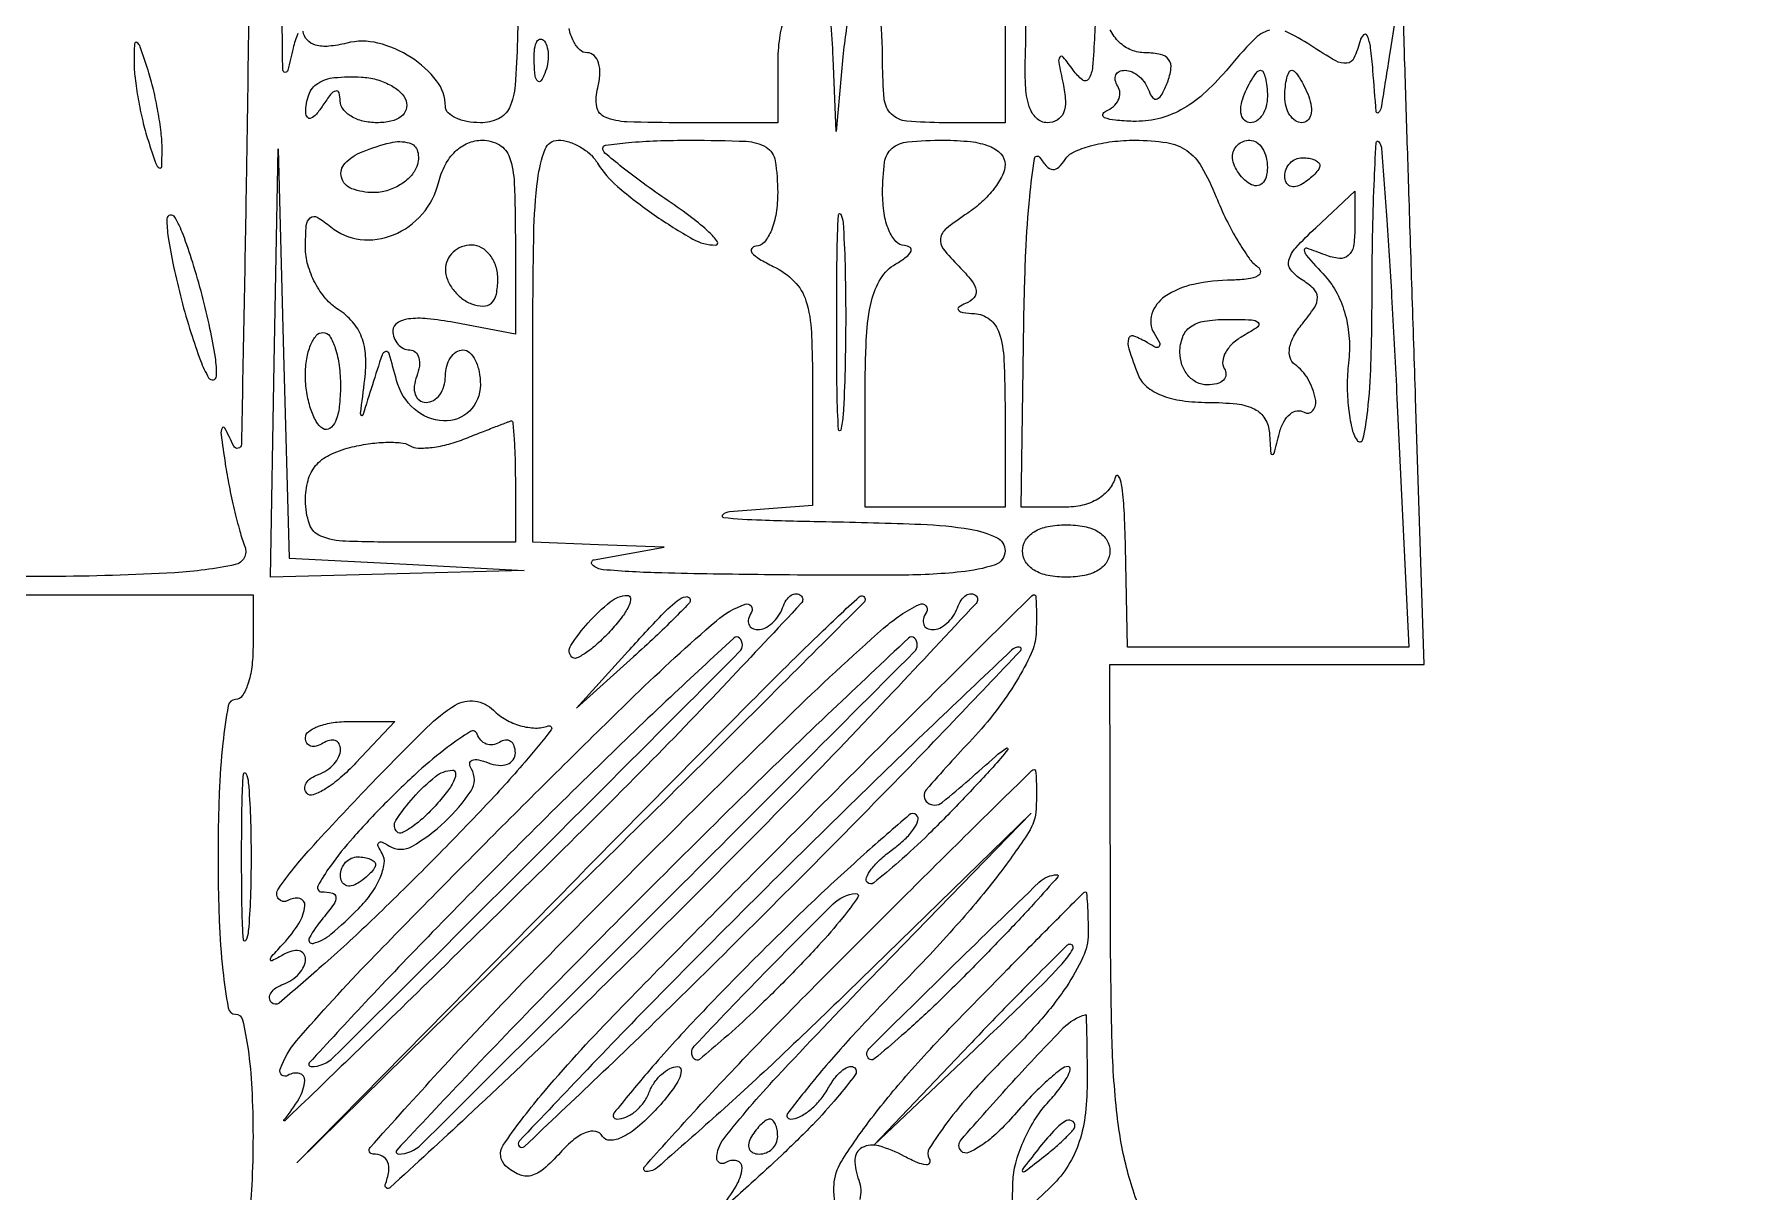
# Model space of a CAD drawing. Extents: x 23 to 255, y 40 to 184.
# Drawn here: x 112.05 to 120.31, y 111.74 to 117.35 of the extents above; entities that cross this region are included whole.
import ezdxf

# ---------------------------------------------------------------- set-up
doc = ezdxf.new("R2010")
doc.units = 0
doc.header["$MEASUREMENT"] = 0

msp = doc.modelspace()

# ---------------------------------------------------------------- linework, layer by layer
for points in [[(207.919475, 175.632891, 0.000007), (191.762556, 175.634099, 0.00002), (173.0434, 175.634494, 0.000013), (151.49745, 175.633531), (95.9364, 175.6296)], [(113.095809, 118.2627, -0.002771), (113.077477, 116.629321, -0.000945), (113.053793, 115.359892, -0.793514), (113.017, 115.3521, 0.009979), (112.974085, 115.439174, 0.616599), (112.960571, 115.439009, 0.147964), (112.955679, 115.408657, 0.003646), (112.975758, 115.2675, 0.011597), (112.994499, 115.15948, 0.00945), (113.019415, 115.044764, 0.009574), (113.046386, 114.93998, 0.024521), (113.071027, 114.86565, -0.46214), (113.023815, 114.778542, -0.037704), (112.731733, 114.739481, -0.013376), (112.129505, 114.720913, -0.001018), (110.502347, 114.7176), (107.876392, 114.7176), (107.868017, 120.3012)], [(113.326689, 117.348583, 0.031007), (113.304179, 117.278116, 0.009935), (113.2794, 117.171, -0.893545), (113.254593, 117.173367, -0.001112), (113.237869, 118.291421, -0.002369)], [(117.426977, 111.5986, -0.042833), (117.340041, 111.844085, -0.036164), (117.290031, 112.115145, -0.022035), (117.264992, 112.493469, -0.005107), (117.257458, 113.13135), (117.2556, 114.2946), (118.015607, 114.2946), (118.775614, 114.2946), (118.733794, 115.58475, -0.000038), (118.716918, 116.106606, -0.000043), (118.700794, 116.607749, -0.00004), (118.687152, 117.033947, -0.000238), (118.68018, 117.2556), (118.668387, 117.6363), (118.6092, 117.2556, -0.000901), (118.567666, 116.991584, -0.153736), (118.554955, 116.966114, -0.644394), (118.543573, 116.970166, -0.001995), (118.527493, 117.171, 0.013442), (118.516198, 117.280487, 0.070222), (118.500076, 117.338766, 0.513126), (118.482579, 117.342542, 0.146439), (118.465314, 117.314019, -0.041647), (118.435937, 117.230101, -0.26983), (118.400976, 117.204946, -0.156998), (118.34768, 117.216577, -0.013433), (118.227234, 117.29095, 0.035763), (118.103719, 117.359804, 0.18345)], [(116.002488, 117.491091, 0.030116), (115.964039, 117.236378), (115.93156, 116.8749), (115.91678, 117.231795, 0.014654), (115.90401, 117.412131, 0.082912)], [(114.395452, 117.464011, 0.009985), (114.389014, 117.31905, -0.013225), (114.377745, 117.097707, -0.085651), (114.350401, 116.989808, -0.181567), (114.297887, 116.936543, -0.108743), (114.21, 116.9172, -0.044475), (114.145231, 116.922973, -0.064311), (114.090503, 116.940276, -0.084172), (114.053497, 116.965735, -0.20277), (114.0408, 116.995757, 0.166041), (113.998251, 117.120354, 0.085641), (113.87537, 117.232955, 0.08149), (113.714781, 117.302425, 0.123516), (113.563338, 117.302407, -0.037521), (113.476904, 117.28749, -0.090705), (113.412546, 117.292975, -0.14193), (113.371636, 117.31794, -0.160749), (113.352863, 117.359738, 0.534362)], [(115.682288, 117.427271, 0.056009), (115.656625, 117.326542, 0.034405), (115.6482, 117.204249), (115.6482, 116.9172), (115.19082, 116.9172, -0.008028), (114.918915, 116.921566, -0.089388), (114.813274, 116.944128, -0.261804), (114.773195, 116.99472, -0.103778), (114.777687, 117.0864, 0.049804), (114.78801, 117.151928, 0.086529), (114.78166, 117.206475, 0.126717), (114.760235, 117.242167, 0.197013), (114.727467, 117.2556, -0.19153), (114.691288, 117.269987, -0.087152), (114.660369, 117.311515, -0.067332), (114.639161, 117.373101, -0.047632)], [(116.751956, 117.459661, 0.013392), (116.748, 117.312), (116.748, 116.9172), (116.4519, 116.9172, -0.021784), (116.272472, 116.925021, -0.174173), (116.198463, 116.959143, -0.177507), (116.163835, 117.032214, -0.022802), (116.1558, 117.208307, 0.028458), (116.140771, 117.472155, 0.340192)], [(117.188545, 117.472078, 0.006096), (117.181226, 117.3402, -0.010315), (117.171433, 117.187137, -0.116596), (117.152643, 117.129793, -0.444746), (117.123054, 117.124255, -0.074797), (117.077766, 117.171, 0.013313), (117.029437, 117.234988, 0.486525), (117.013426, 117.234854, 0.214785), (117.007664, 117.210649, 0.006582), (117.028841, 117.10755, -0.040499), (117.040205, 117.023758, -0.109604), (117.030437, 116.964907, -0.166881), (117.000382, 116.930189, -0.132402), (116.952189, 116.9172, -0.197533), (116.899684, 116.938785, -0.123054), (116.864639, 116.996483, -0.065422), (116.847124, 117.098339, -0.019703), (116.847086, 117.255822, 0.015938), (116.848062, 117.389605, 0.020923)], [(118.026848, 117.365517, 0.131239), (117.951064, 117.319088, 0.015161), (117.816867, 117.169081, -0.034988), (117.7071, 117.055756, -0.058199), (117.598656, 116.979131, -0.066504), (117.486724, 116.936225, -0.065413), (117.366812, 116.923879, -0.017124), (117.281526, 116.929198, -0.0658), (117.229864, 116.941182, -0.36881), (117.221197, 116.956868, -0.251532), (117.234977, 116.973405, 0.07888), (117.271966, 116.99561, 0.105417), (117.295988, 117.026394, 0.121773), (117.303331, 117.060804, 0.131107), (117.293434, 117.093626, -0.083376), (117.281379, 117.123187, -0.162064), (117.283908, 117.148271, -0.181727), (117.300455, 117.164952, -0.107893), (117.328157, 117.171, -0.109743), (117.36224, 117.163428, -0.070092), (117.396389, 117.141192, -0.065183), (117.425424, 117.108319, -0.067992), (117.444524, 117.069528, 0.096544), (117.462477, 117.037748, 0.339111), (117.484015, 117.033154, 0.160643), (117.508111, 117.05616, 0.0309), (117.533519, 117.111828, 0.058944), (117.550617, 117.179165, 0.193334), (117.539429, 117.222786, 0.183798), (117.500568, 117.247929, 0.052727), (117.428029, 117.2556, -0.0952), (117.359123, 117.26884, -0.097244), (117.300613, 117.306635, -0.088649), (117.256825, 117.367128, -0.06495)], [(96.591991, 78.0858, -0.000015), (96.570667, 70.513747, -0.41338)], [(110.2761, 114.633), (113.1102, 114.633), (113.1102, 114.3792, -0.031626), (113.104044, 114.281973, -0.048861), (113.085349, 114.199954, -0.06271), (113.058109, 114.143129, -0.254951), (113.0256, 114.1254, 0.365646), (112.990003, 114.095351, 0.014491), (112.9645, 113.9139, 0.018502), (112.946644, 113.671921, 0.009164), (112.941, 113.364, 0.009164), (112.946644, 113.056079, 0.018502), (112.9645, 112.8141, 0.014491), (112.990003, 112.632649, 0.365646), (113.0256, 112.6026, -0.350432), (113.0599, 112.575195, -0.020168), (113.086029, 112.4334, -0.022889), (113.104326, 112.243641, -0.01259), (113.1102, 112.0104, -0.01259), (113.104326, 111.777159, -0.022889), (113.086029, 111.5874, -0.020168)], [(115.373401, 111.66777, 0.044002), (115.447354, 111.770747, 0.109896), (115.475972, 111.858289, 0.377683), (115.45097, 111.892926, 0.196711), (115.3944, 111.8835, -0.596445), (115.353724, 111.906899, -0.161372), (115.387391, 112.000048, -0.020965), (115.643808, 112.299138, -0.005099), (116.092303, 112.77021), (116.874806, 113.5755), (115.985108, 112.70835, -0.004293), (115.638192, 112.375986, -0.006668), (115.332738, 112.095925, -0.002508), (115.067273, 111.861349, -0.181631), (115.013635, 111.8412, -0.647898), (115.003422, 111.864009, -0.002806), (115.24086, 112.126989, -0.007036), (115.535684, 112.440882, -0.003956), (115.902, 112.8141, -0.000834), (116.275212, 113.187127, -0.001372), (116.592235, 113.501211, -0.000107), (116.877427, 113.78209, -0.196878), (116.889412, 113.787, -0.391556), (116.896042, 113.780868, -0.007824), (116.899149, 113.731085, -0.014174), (116.900275, 113.669637, -0.008496), (116.898303, 113.59665, -0.134153), (116.86165, 113.482507, -0.01913), (116.71831, 113.279883, -0.018969), (116.513832, 113.033074, -0.010884), (116.249896, 112.75065, 0.007307), (116.011365, 112.499043, 0.01368), (115.827123, 112.287597, 0.010417), (115.696123, 112.121757, 0.619495), (115.709431, 112.095, 0.118122), (115.753527, 112.105565, 0.052598), (115.803968, 112.138283, 0.047993), (115.852529, 112.185979, 0.047099), (115.891451, 112.242345, -0.036292), (115.926443, 112.295435, -0.063837), (115.963456, 112.332639, -0.098043), (115.996508, 112.349222, -0.27003), (116.020781, 112.342819, -0.373023), (116.023192, 112.309081, -0.013397), (115.936406, 112.199435, -0.018827), (115.817691, 112.067838, -0.01134), (115.667727, 111.920524, -0.002871), (115.520695, 111.78408, -0.008192), (115.416299, 111.691415, -0.038219)], [(115.923261, 111.704016, -0.039407), (115.920795, 111.775922, -0.130247), (115.956292, 111.889259, -0.020629), (116.089813, 112.082841, -0.020022), (116.281065, 112.316893, -0.011805), (116.526907, 112.58145, -0.000994), (116.756932, 112.816616, -0.001633), (116.952661, 113.014628, -0.00015), (117.128415, 113.191169, -0.199415), (117.137158, 113.1948, -0.39181), (117.142274, 113.190064, -0.003735), (117.146122, 113.134891, -0.009705), (117.148938, 113.069054, -0.005834), (117.14985, 112.990854, -0.108939), (117.125073, 112.878485, -0.039745), (117.044585, 112.735764, -0.032175), (116.916714, 112.570071, -0.017846), (116.741225, 112.384427, 0.014765), (116.588145, 112.224474, 0.022959), (116.466942, 112.077023, 0.019177), (116.381606, 111.953286, 0.287277), (116.381309, 111.903133, -0.256491), (116.382346, 111.882982, -0.313139), (116.366276, 111.873927, -0.077361), (116.32352, 111.884764, -0.022194), (116.261733, 111.914383, 0.051696), (116.138305, 111.964844, 0.193581), (116.056544, 111.956836, 0.279447), (116.021897, 111.899782, 0.092047), (116.040497, 111.799186, -0.079262), (116.05022, 111.753166, -0.077245), (116.045286, 111.705972, -0.081878)]]:
    msp.add_lwpolyline(points, format="xyb")
for points in [[(114.521591, 117.155138, -0.054073), (114.502848, 117.119887, -0.470617), (114.48743, 117.118428, -0.168741), (114.475474, 117.143111, -0.018894), (114.470479, 117.20625, -0.028489), (114.471409, 117.265147, -0.077125), (114.480776, 117.305754, -0.208169), (114.496397, 117.321197, -0.296942), (114.514912, 117.317287, -0.126455), (114.531261, 117.289629, -0.060344), (114.537958, 117.248572, -0.05415), (114.534792, 117.201403, -0.051402)], [(112.534866, 117.2133, 0.0298), (112.53963, 117.13344, 0.014229), (112.554763, 117.031674, 0.01405), (112.576655, 116.925944, 0.019418), (112.6026, 116.8326, 0.004595), (112.640054, 116.719246, 0.172749), (112.65658, 116.698406, 0.574334), (112.668462, 116.704659, 0.010926), (112.670334, 116.7903, 0.0298), (112.66557, 116.87016, 0.014229), (112.650437, 116.971926, 0.01405), (112.628545, 117.077656, 0.019418), (112.6026, 117.171, 0.004595), (112.565146, 117.284354, 0.172749), (112.54862, 117.305194, 0.574334), (112.536738, 117.298941, 0.010926)], [(118.017, 117.0441, -0.062722), (118.010889, 116.995579, -0.08088), (117.992929, 116.954477, -0.098158), (117.966307, 116.926971, -0.152681), (117.935055, 116.9172, -0.184534), (117.907934, 116.927562, -0.147206), (117.891486, 116.954477, -0.100118), (117.889158, 116.995509, -0.055937), (117.901806, 117.0441, -0.02136), (117.922882, 117.092708, -0.030395), (117.945965, 117.133723, -0.030693), (117.967989, 117.16363, -0.222225), (117.983751, 117.171, -0.289661), (117.996605, 117.162871, -0.046727), (118.007233, 117.133723, -0.039339), (118.014591, 117.09273, -0.024748)], [(118.216794, 117.0441, -0.055937), (118.229442, 116.995509, -0.100118), (118.227114, 116.954477, -0.147206), (118.210666, 116.927562, -0.184534), (118.183545, 116.9172, -0.152681), (118.152293, 116.926971, -0.098158), (118.125671, 116.954477, -0.08088), (118.107711, 116.995579, -0.062722), (118.1016, 117.0441, -0.024748), (118.104009, 117.09273, -0.039339), (118.111367, 117.133723, -0.046727), (118.121995, 117.162871, -0.289661), (118.134849, 117.171, -0.222225), (118.150611, 117.16363, -0.030693), (118.172635, 117.133723, -0.030395), (118.195718, 117.092708, -0.02136)], [(113.850493, 117.02295, -0.158302), (113.850802, 116.981097, -0.156466), (113.826482, 116.946815, -0.107917), (113.777609, 116.924499, -0.053388), (113.70945, 116.9172, -0.058008), (113.641945, 116.925058, -0.076504), (113.584593, 116.948264, -0.094686), (113.545909, 116.982605, -0.162337), (113.531905, 117.02295, 0.066727), (113.526265, 117.061436, 0.405416), (113.510431, 117.070538, 0.167501), (113.485844, 117.054409, 0.021149), (113.4486, 117.0018, -0.030864), (113.416839, 116.958734, -0.118892), (113.390301, 116.939099, -0.342256), (113.373227, 116.943627, -0.160847), (113.365295, 116.96655, -0.090654), (113.379791, 117.05271, -0.165362), (113.423885, 117.107769, -0.119059), (113.504624, 117.135495, -0.036554), (113.634375, 117.138182, -0.05316), (113.706183, 117.126698, -0.05632), (113.772485, 117.100421, -0.062981), (113.823779, 117.064139, -0.12768)], [(114.3792, 116.363467), (114.3792, 115.894333), (114.0831, 115.949882, 0.02074), (113.953751, 115.968634, 0.057986), (113.862265, 115.967413, 0.106881), (113.807263, 115.947824, 0.259528), (113.787, 115.911415, 0.08587), (113.793211, 115.875515, 0.093841), (113.811071, 115.845017, 0.100321), (113.837686, 115.824619, 0.113975), (113.868945, 115.8174, -0.184534), (113.896066, 115.807038, -0.147206), (113.912514, 115.780123, -0.100118), (113.914842, 115.739091, -0.055937), (113.902194, 115.6905, 0.06502), (113.890489, 115.641948, 0.112257), (113.895312, 115.600877, 0.151946), (113.915515, 115.573858, 0.158089), (113.947149, 115.5636, 0.134459), (113.982862, 115.573381, 0.100435), (114.01329, 115.600877, 0.087143), (114.033766, 115.642007, 0.072144), (114.0408, 115.6905, -0.064853), (114.047119, 115.739014, -0.082425), (114.065651, 115.780123, -0.098894), (114.093137, 115.807623, -0.148195), (114.1254, 115.8174, -0.191087), (114.157707, 115.804585, -0.088204), (114.185149, 115.767698, -0.068025), (114.203766, 115.712954, -0.048028), (114.21, 115.6482, -0.199488), (114.157403, 115.521617, -0.21193), (114.032342, 115.473756, -0.16944), (113.890014, 115.531906, -0.147728), (113.805007, 115.66935, 0.004976), (113.769057, 115.798986, 0.384576), (113.752265, 115.809422, 0.274974), (113.734729, 115.794199, 0.003474), (113.687599, 115.6482, -0.000767), (113.641407, 115.502411, -0.514238), (113.634602, 115.500213, -0.270457), (113.630402, 115.510007, -0.000599), (113.651069, 115.675255, 0.045001), (113.655101, 115.788234, 0.077494), (113.635618, 115.880118, 0.08775), (113.591536, 115.95388, 0.074845), (113.522597, 116.012855, -0.078877), (113.461906, 116.065623, -0.053087), (113.410588, 116.141999, -0.052323), (113.375744, 116.228985, -0.069221), (113.364, 116.313409, -0.018626), (113.367982, 116.420253, -0.206669), (113.387343, 116.457253, -0.316353), (113.421355, 116.45958, -0.037083), (113.48684, 116.412969, 0.145701), (113.629027, 116.35229, 0.126569), (113.790006, 116.374616, 0.118122), (113.928534, 116.474511, 0.11677), (114.007475, 116.626739, -0.057792), (114.039719, 116.712051, -0.080814), (114.088191, 116.777414, -0.091856), (114.149474, 116.818289, -0.101605), (114.219171, 116.8326, -0.135206), (114.301928, 116.809805, -0.177968), (114.350835, 116.749448, -0.072282), (114.373943, 116.625578, -0.010028)], [(113.902194, 116.7057, -0.098143), (113.871633, 116.657179, -0.066864), (113.820758, 116.616077, -0.064008), (113.758211, 116.588282, -0.07271), (113.693349, 116.5788, -0.090775), (113.588032, 116.598079, -0.239494), (113.537878, 116.653167, -0.267263), (113.555417, 116.720756, -0.103126), (113.63895, 116.776571, -0.035587), (113.775171, 116.820565, -0.126728), (113.8661, 116.819576, -0.272665), (113.906671, 116.778187, -0.153551)], [(114.776846, 116.721744, 0.079381), (114.873555, 116.608402, 0.024777), (115.051172, 116.471562, 0.022388), (115.237171, 116.354396, 0.130068), (115.348263, 116.325, 0.609565), (115.356718, 116.341403, 0.050529), (115.315838, 116.388024, 0.02649), (115.233336, 116.457091, 0.011794), (115.117939, 116.53955, -0.007945), (114.996936, 116.624615, -0.012112), (114.894948, 116.702606, -0.006745), (114.812769, 116.770509, -0.220143), (114.8022, 116.79335, -0.378107), (114.816028, 116.809022, -0.008076), (114.926456, 116.82107, -0.014429), (115.063013, 116.829777, -0.008704), (115.2252, 116.8326, -0.009722), (115.495919, 116.827336, -0.126045), (115.5918, 116.79876, -0.222479), (115.63627, 116.732708, -0.0387), (115.6482, 116.5788, -0.037936), (115.64064, 116.479303, -0.058883), (115.61776, 116.396407, -0.077917), (115.58369, 116.339885, -0.20759), (115.54245, 116.319274, 0.236551), (115.522434, 116.30785, 0.337536), (115.523679, 116.288263, 0.080032), (115.560363, 116.257582, 0.021865), (115.62705, 116.221746, -0.085015), (115.728597, 116.149405, -0.122142), (115.78504, 116.055052, -0.063817), (115.811153, 115.901603, -0.010274), (115.8174, 115.597607), (115.8174, 115.065271), (115.41555, 115.033584, 0.153665), (115.382389, 115.0202, 0.666837), (115.386469, 115.006726, 0.016917), (115.569388, 114.994508, 0.003821), (115.88085, 114.986649, -0.005186), (116.341212, 114.973776, -0.031048), (116.579783, 114.949741, -0.070923), (116.706772, 114.909889, -0.288935), (116.748, 114.8445, -0.324475), (116.699479, 114.777603, -0.054383), (116.534976, 114.743037, -0.023844), (116.225093, 114.727291, -0.003353), (115.58475, 114.729605, -0.003385), (115.088233, 114.738091, -0.015983), (114.803864, 114.753981, -0.169696), (114.752402, 114.777209, -0.614572), (114.7599, 114.8022), (115.0983, 114.86279), (114.78105, 114.874795), (114.4638, 114.8868), (114.4638, 115.8597, -0.004465), (114.468413, 116.376194, -0.026904), (114.487617, 116.643744, -0.058066), (114.523329, 116.788764, -0.312995), (114.586496, 116.8326, -0.078329), (114.638442, 116.824412, -0.053723), (114.693024, 116.800036, -0.053124), (114.741877, 116.764153, -0.070916)], [(116.748, 116.716019, -0.117543), (116.735318, 116.66282, -0.046044), (116.694973, 116.598475, -0.042309), (116.63655, 116.534058, -0.040886), (116.567483, 116.479579, 0.02074), (116.463926, 116.404452, 0.186086), (116.43589, 116.357012, 0.213002), (116.448956, 116.30667, 0.027938), (116.524428, 116.222258, -0.026283), (116.586362, 116.153446, -0.126092), (116.608152, 116.105861, -0.236943), (116.597686, 116.070366, -0.109129), (116.556895, 116.042377, 0.055452), (116.524381, 116.024836, 0.448125), (116.522544, 116.009936, 0.181592), (116.544429, 115.998217, 0.021818), (116.59995, 115.993279, -0.157255), (116.674183, 115.965588, -0.150584), (116.719817, 115.899296, -0.06499), (116.74247, 115.770542, -0.011091), (116.748, 115.5213), (116.748, 115.056), (116.4096, 115.056), (116.0712, 115.056), (116.0712, 115.601696, -0.01155), (116.077696, 115.882891, -0.046016), (116.10143, 116.053575, -0.080745), (116.146394, 116.162567, -0.123363), (116.21925, 116.233624, 0.02869), (116.270205, 116.267357, 0.121624), (116.29322, 116.295436, 0.368599), (116.288313, 116.31375, 0.145621), (116.26155, 116.322427, -0.209605), (116.220024, 116.341853, -0.082385), (116.185977, 116.39669, -0.060637), (116.163269, 116.478708, -0.03726), (116.1558, 116.5788, -0.032088), (116.165256, 116.725988, -0.185552), (116.201625, 116.793321, -0.157079), (116.277537, 116.82515, -0.021354), (116.4519, 116.8326, -0.026757), (116.581438, 116.825663, -0.067121), (116.673132, 116.803123, -0.109506), (116.728003, 116.766127, -0.192172)], [(117.038518, 116.738968, -0.148216), (117.079452, 116.775082, -0.039756), (117.161885, 116.805096, -0.036653), (117.265477, 116.82571, -0.030799), (117.377229, 116.8326, -0.037788), (117.530792, 116.820978, -0.115642), (117.627082, 116.782369, -0.110901), (117.698469, 116.703919, -0.033272), (117.769283, 116.55765, 0.018202), (117.818424, 116.447834, 0.019916), (117.874088, 116.345209, 0.019802), (117.928341, 116.261749, 0.087037), (117.969897, 116.220545, -0.232151), (117.982934, 116.197076, -0.291366), (117.97091, 116.175888, -0.091383), (117.923434, 116.160925, -0.027709), (117.8478, 116.1558, 0.049418), (117.659368, 116.134797, 0.097183), (117.521242, 116.075824, 0.165955), (117.458157, 115.991905, 0.220805), (117.469333, 115.898387, -0.021481), (117.494789, 115.852944, -0.271346), (117.493615, 115.83411, -0.369426), (117.478211, 115.829833, -0.029176), (117.437871, 115.851621, 0.046714), (117.371321, 115.884612, 0.436368), (117.34566, 115.872024, 0.154389), (117.346364, 115.823692, 0.011375), (117.391551, 115.697419, 0.129622), (117.432395, 115.640715, 0.078209), (117.504185, 115.598394, 0.060254), (117.604395, 115.572142, 0.033975), (117.729951, 115.5636, -0.026552), (117.868695, 115.556227, -0.089346), (117.955614, 115.530818, -0.143609), (118.005257, 115.484767, -0.118412), (118.026814, 115.41555, 0.002254), (118.033777, 115.317224, 0.398501), (118.040863, 115.31079, 0.333148), (118.049195, 115.317316, 0.002009), (118.075516, 115.416586, -0.058141), (118.096312, 115.469993, -0.097276), (118.126568, 115.507301, -0.136461), (118.161059, 115.522877, -0.178492), (118.194699, 115.516047, 0.386429), (118.237237, 115.523961, 0.213896), (118.250115, 115.579479, 0.083292), (118.213579, 115.676627, 0.105589), (118.14934, 115.747502, -0.173261), (118.126509, 115.780617, -0.111873), (118.124737, 115.827647, -0.08063), (118.145165, 115.884301, -0.04647), (118.1862, 115.9443, 0.02614), (118.244998, 116.023197, 0.153257), (118.259308, 116.072216, 0.201785), (118.241159, 116.113041, 0.05021), (118.181894, 116.158462, -0.089659), (118.130265, 116.20489, -0.236193), (118.120859, 116.252349, -0.120235), (118.154099, 116.312119, -0.018479), (118.250784, 116.409109), (118.44, 116.585391), (118.44, 116.403844, -0.040782), (118.43302, 116.318411, -0.172778), (118.408561, 116.274189, -0.211981), (118.365323, 116.260547, -0.063649), (118.296693, 116.277289, 0.009129), (118.207922, 116.309507, 0.514584), (118.195709, 116.300777, 0.182495), (118.204727, 116.276913, 0.003308), (118.296724, 116.173895, -0.065868), (118.354373, 116.090353, -0.052476), (118.393764, 115.988072, -0.049507), (118.412679, 115.873651, -0.045233), (118.40963, 115.754144, 0.028519), (118.403244, 115.645816, 0.027753), (118.409113, 115.536467, 0.028886), (118.42516, 115.441201, 0.085296), (118.450604, 115.380139, 0.667046), (118.47947, 115.385116, 0.029421), (118.502334, 115.522672, 0.018555), (118.518097, 115.751479, 0.007513), (118.523305, 116.06415, -0.003642), (118.526005, 116.367247, -0.006501), (118.533283, 116.616429, -0.002573), (118.542987, 116.821234, -0.673217), (118.555455, 116.82555, -0.162562), (118.56884, 116.793598, -0.000834), (118.594127, 116.446524, -0.003599), (118.619522, 116.04943, -0.002259), (118.643777, 115.58475), (118.701245, 114.3792), (118.020723, 114.3792), (117.3402, 114.3792), (117.330386, 114.86565, 0.007862), (117.32401, 115.043202, 0.02269), (117.31209, 115.165716, 0.10448), (117.297216, 115.206392, 0.657748), (117.281883, 115.20405, -0.105388), (117.251389, 115.143359, -0.089207), (117.197177, 115.096076, -0.078015), (117.122954, 115.066121, -0.057029), (117.034506, 115.056), (116.825818, 115.056), (116.838976, 115.95464, -0.006874), (116.848565, 116.292338, -0.013745), (116.867144, 116.558763, -0.01424), (116.890541, 116.744075, -0.696669), (116.916392, 116.749308, 0.048161), (116.949379, 116.705899, 0.187207), (116.979162, 116.691343, 0.214779), (117.008196, 116.70157, 0.063945)], [(118.017, 116.700707, -0.066118), (118.010802, 116.654039, -0.138808), (117.992149, 116.622917, -0.191142), (117.964518, 116.611968, -0.139169), (117.9324, 116.6211, -0.06081), (117.900039, 116.647005, -0.051032), (117.872651, 116.681411, -0.053229), (117.854001, 116.718681, -0.089642), (117.8478, 116.752993, -0.105429), (117.854277, 116.783367, -0.099231), (117.872651, 116.809215, -0.096318), (117.900105, 116.826541, -0.092995), (117.9324, 116.8326, -0.153634), (117.964665, 116.822446, -0.097988), (117.992149, 116.793856, -0.080552), (118.010694, 116.751138, -0.062283)], [(118.2708, 116.710693, -0.151918), (118.265255, 116.692865, -0.038439), (118.245949, 116.668986, -0.035638), (118.218583, 116.643857, -0.029505), (118.1862, 116.6211, -0.082592), (118.153874, 116.607859, -0.161196), (118.126451, 116.610491, -0.182303), (118.108223, 116.628379, -0.108972), (118.1016, 116.658407, -0.093332), (118.10804, 116.692607, -0.09642), (118.126451, 116.721682, -0.099167), (118.15392, 116.741142, -0.105053), (118.1862, 116.748, -0.042167), (118.218589, 116.745264, -0.061769), (118.245949, 116.737041, -0.081139), (118.264501, 116.724959, -0.210953)], [(112.694144, 116.4519, 0.04613), (112.700105, 116.362181, 0.012159), (112.726291, 116.220572, 0.012237), (112.764128, 116.060163, 0.012283), (112.809725, 115.902, 0.012333), (112.85636, 115.765809, 0.044245), (112.895729, 115.682833, 0.316158), (112.918645, 115.672409, 0.35358), (112.934056, 115.6905, 0.04613), (112.928095, 115.780219, 0.012159), (112.901909, 115.921828, 0.012237), (112.864072, 116.082237, 0.012283), (112.818475, 116.2404, 0.012333), (112.77184, 116.376591, 0.044245), (112.732471, 116.459567, 0.316158), (112.709555, 116.469991, 0.35358)], [(115.964611, 115.503239, -0.045022), (115.953352, 115.429962, -0.85479), (115.942885, 115.430866, -0.014736), (115.935567, 115.610926, -0.002694), (115.933646, 115.9443, -0.002807), (115.935397, 116.278399, -0.012902), (115.942497, 116.471975, -0.764402), (115.953134, 116.474164, -0.099936), (115.964264, 116.433839, -0.011299), (115.973964, 116.229735, -0.006131), (115.977138, 115.978538, -0.006105), (115.97411, 115.722733, -0.009604)], [(114.0408, 116.207151, 0.096313), (114.050267, 116.15846, 0.06686), (114.078077, 116.109616, 0.064359), (114.119188, 116.06803, 0.074185), (114.1677, 116.040606, 0.086117), (114.223798, 116.02955, 0.195231), (114.263519, 116.044629, 0.155809), (114.287257, 116.086747, 0.051069), (114.2946, 116.158455, 0.074555), (114.285056, 116.222108, 0.088591), (114.257335, 116.276093, 0.100732), (114.216107, 116.312171, 0.130258), (114.1677, 116.325, 0.091732), (114.119255, 116.316037, 0.095925), (114.078077, 116.290382, 0.099462), (114.05052, 116.252115, 0.106859)], [(117.901208, 115.886225, 0.055758), (117.850687, 115.850036, 0.077628), (117.815641, 115.806949, 0.099288), (117.800928, 115.76399, 0.173104), (117.808713, 115.7276, -0.151884), (117.81647, 115.697489, -0.191575), (117.804627, 115.671524, -0.13062), (117.77285, 115.653976, -0.061271), (117.725893, 115.6482, -0.119472), (117.675578, 115.660397, -0.100719), (117.632736, 115.694787, -0.09214), (117.603969, 115.746229, -0.081711), (117.594, 115.806825, -0.089445), (117.607233, 115.880208, -0.150779), (117.645068, 115.929349, -0.114395), (117.712802, 115.956998, -0.039962), (117.818387, 115.96545, -0.008054), (117.940548, 115.963482, -0.18481), (117.972221, 115.950176, -0.476615), (117.970495, 115.929162, -0.022283)], [(113.5332, 115.643207, -0.027979), (113.527587, 115.542983, -0.069343), (113.509409, 115.471895, -0.145541), (113.481744, 115.437534, -0.297719), (113.4486, 115.4367, -0.130646), (113.416071, 115.471104, -0.045439), (113.388851, 115.534288, -0.041396), (113.370247, 115.612612, -0.037634), (113.364, 115.695493, -0.039081), (113.37019, 115.774569, -0.058208), (113.388851, 115.841339, -0.076538), (113.416216, 115.886825, -0.222681), (113.4486, 115.902, -0.257909), (113.481123, 115.884029, -0.061379), (113.508349, 115.82598, -0.048032), (113.527047, 115.74235, -0.031003)], [(114.3792, 115.1829), (114.3792, 114.8868), (113.8716, 114.8868, -0.00753), (113.557932, 114.891524, -0.087517), (113.438211, 114.91638, -0.219723), (113.382827, 114.974777, -0.08177), (113.364, 115.089129, -0.063712), (113.376393, 115.185996, -0.111512), (113.413316, 115.257509, -0.104966), (113.479233, 115.308976, -0.052008), (113.579391, 115.345517, -0.025265), (113.667196, 115.362895, -0.028416), (113.752924, 115.370462, -0.029422), (113.825638, 115.368455, -0.117322), (113.867678, 115.354524, 0.134289), (113.908879, 115.342382, 0.036432), (113.977371, 115.34603, 0.034118), (114.057526, 115.3618, 0.029666), (114.138737, 115.388873, -0.001258), (114.216197, 115.419685, -0.001813), (114.284902, 115.446526, -0.000944), (114.343251, 115.468951, -0.02919), (114.35805, 115.473638, -0.46016), (114.366539, 115.467651, -0.005352), (114.372987, 115.390445, -0.011452), (114.377683, 115.29607, -0.006703)], [(117.2556, 114.8445, -0.140575), (117.240556, 114.79205, -0.118484), (117.1992, 114.75144, -0.088208), (117.13237, 114.725944, -0.04716), (117.0441, 114.7176, -0.04716), (116.95583, 114.725944, -0.088208), (116.889, 114.75144, -0.118484), (116.847644, 114.79205, -0.140575), (116.8326, 114.8445, -0.140575), (116.847644, 114.89695, -0.118484), (116.889, 114.93756, -0.088208), (116.95583, 114.963056, -0.04716), (117.0441, 114.9714, -0.04716), (117.13237, 114.963056, -0.088208), (117.1992, 114.93756, -0.118484), (117.240556, 114.89695, -0.140575)], [(115.5213, 114.5484, 0.074422), (115.507427, 114.516041, 0.151112), (115.50862, 114.488651, 0.187673), (115.524331, 114.470539, 0.121914), (115.551557, 114.4638, 0.112847), (115.585933, 114.471659, 0.068002), (115.620947, 114.494864, 0.062661), (115.651268, 114.529118, 0.064182), (115.671868, 114.56955, -0.056332), (115.690049, 114.60666, -0.1034), (115.713483, 114.630625, -0.153376), (115.738109, 114.637871, -0.182122), (115.760502, 114.628966, -0.417765), (115.762032, 114.591263, -0.001341), (115.406372, 114.212233, -0.005776), (114.989035, 113.77997, -0.003456), (114.483522, 113.275366, -0.000722), (113.981242, 112.782297, -0.001382), (113.576328, 112.388144, -0.000873), (113.264005, 112.086852, -0.950669), (113.259838, 112.09077, 0.043739), (113.333037, 112.194051, 0.110119), (113.36099, 112.281379, 0.376023), (113.335856, 112.31593, 0.196505), (113.2794, 112.3065, -0.708056), (113.241948, 112.336703, -0.092738), (113.321379, 112.473829, -0.015188), (113.679776, 112.866066, -0.003412), (114.314575, 113.510916, -0.003597), (114.956116, 114.144596, -0.015479), (115.351977, 114.50684, -0.094102), (115.490604, 114.586669, -0.706086)], [(116.0712, 114.610858, -0.198818), (116.064849, 114.595517, -0.00009), (115.667367, 114.197892, -0.001263), (115.223558, 113.75632, -0.000767), (114.69645, 113.236108), (113.3217, 111.8835), (114.674308, 113.25825, -0.000537), (115.49903, 114.094674, -0.005519), (115.843982, 114.436148, -0.007382), (116.043041, 114.623282, -0.651801)], [(116.3673, 114.5484, 0.074422), (116.353427, 114.516041, 0.151112), (116.35462, 114.488651, 0.187673), (116.370331, 114.470539, 0.121914), (116.397557, 114.4638, 0.112847), (116.431933, 114.471659, 0.068002), (116.466947, 114.494864, 0.062661), (116.497268, 114.529118, 0.064182), (116.517868, 114.56955, -0.056258), (116.536045, 114.606664, -0.103284), (116.559466, 114.630642, -0.153306), (116.584073, 114.637906, -0.182373), (116.606444, 114.629024, -0.417477), (116.608003, 114.591103, -0.001062), (116.207217, 114.162612, -0.005139), (115.740355, 113.675726, -0.003076), (115.176024, 113.106224, -0.002959), (114.611542, 112.550156, -0.005498), (114.146108, 112.106918, -0.002926), (113.772223, 111.762688, -0.786443), (113.749949, 111.77775, 0.05084), (113.766464, 111.841101, 0.133444), (113.761263, 111.887386, 0.185481), (113.735413, 111.91547, 0.115508), (113.691293, 111.9258, -0.648164), (113.677102, 111.957524, -0.002802), (114.007952, 112.32342, -0.007028), (114.418733, 112.76014, -0.003952), (114.9291, 113.2794, -0.002804), (115.700672, 114.043485, -0.012984), (116.160423, 114.470883, -0.068272), (116.333474, 114.585912, -0.750266)], [(116.897822, 114.44265, -0.097127), (116.874721, 114.348321, -0.027904), (116.803688, 114.215023, -0.026946), (116.704958, 114.070488, -0.025725), (116.58981, 113.93505, 0.009795), (116.366631, 113.68888, 0.432186), (116.372822, 113.626561, 0.350766), (116.444465, 113.627909, 0.009309), (116.701071, 113.84943, -0.037738), (116.754346, 113.890379, -0.842799), (116.760828, 113.883421, -0.023312), (116.690081, 113.798935, -0.003641), (116.5416, 113.639879, -0.008998), (116.378402, 113.473683, -0.014968), (116.234349, 113.340405, -0.008677), (116.112999, 113.238343, -0.384221), (116.082476, 113.239924, -0.307228), (116.077865, 113.264, -0.060631), (116.101211, 113.304027, -0.045518), (116.144681, 113.351625, -0.027094), (116.204143, 113.400257, 0.030703), (116.263202, 113.449275, 0.051172), (116.305505, 113.498057, 0.070825), (116.326599, 113.539508, 0.286123), (116.320466, 113.565934, 0.392778), (116.284327, 113.567267, 0.003653), (116.065727, 113.375939, 0.009595), (115.811597, 113.141337, 0.005767), (115.518663, 112.853751, 0.006633), (115.236447, 112.562596, 0.012315), (115.016604, 112.317883, 0.008543), (114.856256, 112.12368, 0.628312), (114.870069, 112.095, 0.105088), (114.914474, 112.104437, 0.066639), (114.959689, 112.132277, 0.06255), (114.998828, 112.173384, 0.067486), (115.025406, 112.2219, -0.057498), (115.050749, 112.270428, -0.058742), (115.086322, 112.311523, -0.064903), (115.126253, 112.339451, -0.120759), (115.164398, 112.3488, -0.42998), (115.181543, 112.330712, -0.105773), (115.169553, 112.286406, -0.048502), (115.125527, 112.218018, -0.021323), (115.055149, 112.136395, -0.028223), (114.970538, 112.055947, -0.061615), (114.895834, 112.006931, -0.104038), (114.838031, 111.992155, -0.271425), (114.801524, 112.011494, 0.209636), (114.768176, 112.034502, 0.140536), (114.721351, 112.030342, 0.082043), (114.662716, 111.995864, 0.035003), (114.59688, 111.932629, -0.029959), (114.515664, 111.853032, -0.118509), (114.454055, 111.820995, -0.16764), (114.396921, 111.82607, -0.077446), (114.333536, 111.86718, -0.374647), (114.320923, 111.968443, -0.027367), (114.504254, 112.210748, -0.017207), (114.853377, 112.595529, -0.002936), (115.546836, 113.30055, -0.000596), (116.056506, 113.811448, -0.000985), (116.48834, 114.241593, -0.000055), (116.878042, 114.628158, -0.197834), (116.889801, 114.633, -0.393254), (116.896269, 114.626982, -0.007493), (116.899121, 114.577085, -0.013858), (116.900006, 114.515637, -0.008303)], [(114.844031, 114.463281, -0.021693), (114.782467, 114.400918, -0.035446), (114.724612, 114.354361, -0.040417), (114.677004, 114.326724, -0.31773), (114.653184, 114.330816, -0.354317), (114.647322, 114.386783, -0.038505), (114.731991, 114.497324, -0.039886), (114.838375, 114.598529, -0.161052), (114.921062, 114.629782, -0.408155), (114.936354, 114.616013, -0.124655), (114.930016, 114.5822, -0.053093), (114.897748, 114.528296, -0.022521)], [(115.2252, 114.606528, -0.195675), (115.218344, 114.589679, -0.003116), (115.144433, 114.514842, -0.007681), (115.055633, 114.428728, -0.004953), (114.95025, 114.331578), (114.6753, 114.0831), (114.923778, 114.35805, -0.005203), (115.076222, 114.523246, -0.031436), (115.161345, 114.602908, -0.126516), (115.204956, 114.623318, -0.469811)], [(114.376313, 113.403406, 0.002958), (113.977513, 112.998889, 0.005176), (113.652769, 112.658591, 0.001521), (113.382366, 112.36753, 0.653874), (113.390565, 112.3488, 0.198148), (113.499987, 112.393936, 0.000762), (114.477669, 113.36885, 0.000543), (115.463934, 114.357471, 0.413546), (115.46386, 114.42254, 0.403444), (115.43553, 114.423063, 0.001111), (115.129761, 114.137802, 0.00526), (114.782277, 113.805243, 0.003156)], [(115.010706, 113.191801, 0.00247), (114.530705, 112.706224, 0.004288), (114.137633, 112.297688, 0.001045), (113.805183, 111.944698, 0.656651), (113.813368, 111.9258, 0.19839), (113.923486, 111.971283, 0.000522), (115.111923, 113.157422, 0.000371), (116.309845, 114.357304, 0.413757), (116.309794, 114.422606, 0.405447), (116.281518, 114.423031, 0.00076), (115.913668, 114.075576, 0.004347), (115.497872, 113.674718, 0.002607)], [(115.564536, 113.186847, 0.00246), (115.107561, 112.727386, 0.004101), (114.727924, 112.335533, 0.000677), (114.397936, 111.988348, 0.406402), (114.398273, 111.963127, 0.406227), (114.423524, 111.962782, 0.000647), (114.779251, 112.300442, 0.004008), (115.180525, 112.688501, 0.002404), (115.651175, 113.155481, 0.002122), (116.11572, 113.624822, 0.003664), (116.497649, 114.019732, 0.000763), (116.824219, 114.363439, 0.658427), (116.817439, 114.3792, 0.191772), (116.779909, 114.364256, 0.000688), (116.426599, 114.028946, 0.003478), (116.027651, 113.643955, 0.00216)], [(114.538158, 113.997794, -0.755103), (114.552516, 113.978323, -0.013438), (114.425087, 113.822347, -0.011671), (114.225473, 113.601624, -0.005662), (113.960652, 113.328457, -0.006403), (113.683263, 113.055807, -0.010702), (113.442199, 112.834555, -0.004534), (113.23616, 112.656704, -0.40366), (113.199252, 112.65908, -0.180328), (113.190183, 112.681631, -0.153866), (113.197298, 112.706394, -0.104234), (113.221175, 112.729918, -0.056866), (113.25825, 112.748132, 0.064182), (113.298682, 112.768732, 0.062661), (113.332936, 112.799053, 0.068002), (113.356141, 112.834067, 0.112847), (113.364, 112.868443, 0.161145), (113.355275, 112.894813, 0.181713), (113.332936, 112.909201, 0.122473), (113.298758, 112.90814, 0.059872), (113.25825, 112.891282, -0.009535), (113.202863, 112.861389, -0.561535), (113.1948, 112.866305, -0.184745), (113.201151, 112.882907, -0.004358), (113.25825, 112.945509, 0.04845), (113.332002, 113.042254, 0.113661), (113.361127, 113.127794, 0.381423), (113.336197, 113.162206, 0.194559), (113.2794, 113.1525, -0.381722), (113.234251, 113.160517, -0.331633), (113.232995, 113.210069, -0.030389), (113.38794, 113.403303, -0.007161), (113.670502, 113.706035, -0.006483), (113.950618, 113.990191, -0.058045), (114.088386, 114.097918, -0.171979), (114.184302, 114.118066, -0.164413), (114.27361, 114.073875, 0.067327), (114.332547, 114.028983, 0.059185), (114.403876, 113.998971, 0.062173), (114.476255, 113.987599, 0.097752)], [(113.608179, 113.819059, -0.024882), (113.532408, 113.746048, -0.040688), (113.46069, 113.693121, -0.050177), (113.401951, 113.664444, -0.30481), (113.370716, 113.672016, -0.171048), (113.360754, 113.695421, -0.156133), (113.367163, 113.720929, -0.108675), (113.390562, 113.744944, -0.059783), (113.42745, 113.763332, 0.064182), (113.467882, 113.783932, 0.062661), (113.502136, 113.814253, 0.068002), (113.525341, 113.849267, 0.112847), (113.5332, 113.883643, 0.121914), (113.526461, 113.910869, 0.187673), (113.508349, 113.92658, 0.151112), (113.480959, 113.927773, 0.074422), (113.4486, 113.9139, -0.070488), (113.416225, 113.89972, -0.145551), (113.388851, 113.900185, -0.189654), (113.370801, 113.914808, -0.129474), (113.364, 113.940632, -0.240799), (113.379494, 113.970939, -0.068949), (113.427542, 113.996439, -0.052886), (113.497461, 114.013887, -0.034736), (113.580312, 114.01965), (113.796625, 114.01965)], [(113.747076, 113.620212, 0.01268), (113.594142, 113.456858, 0.025857), (113.484319, 113.319765, 0.036248), (113.424338, 113.222203, 0.562502), (113.440989, 113.1948, -0.053926), (113.493942, 113.189072, -0.335667), (113.510592, 113.169608, -0.172134), (113.500727, 113.135436, -0.017695), (113.4486, 113.0679, 0.048181), (113.382192, 112.970086, 0.658219), (113.401523, 112.945389, 0.112191), (113.487458, 112.990241, 0.020233), (113.620886, 113.113286, 0.041864), (113.682509, 113.186192, 0.05377), (113.725391, 113.262747, 0.064371), (113.744765, 113.331518, 0.176708), (113.734714, 113.380157, -0.0327), (113.715578, 113.41619, -0.311589), (113.718557, 113.432443, -0.311589), (113.73481, 113.435422, -0.0327), (113.770843, 113.416286, 0.276914), (113.878955, 113.414849, 0.057271), (114.037959, 113.533587, 0.057769), (114.16479, 113.684305, 0.292354), (114.166392, 113.789117, -0.135089), (114.158704, 113.815357, -0.318359), (114.169629, 113.831327, -0.14312), (114.200357, 113.833485, -0.038068), (114.247906, 113.81928, 0.066075), (114.298222, 113.807262, 0.114179), (114.340702, 113.812595, 0.152806), (114.368624, 113.834066, 0.154208), (114.3792, 113.867542, 0.085118), (114.373358, 113.901611, 0.163935), (114.356471, 113.923162, 0.180421), (114.331306, 113.9289, 0.105579), (114.301826, 113.918366, -0.103717), (114.270071, 113.906886, -0.124891), (114.238609, 113.910308, -0.123629), (114.212354, 113.928378, -0.10039), (114.195272, 113.958085, 0.482824), (114.162028, 113.970198, 0.023943), (114.051577, 113.894945, 0.023792), (113.909919, 113.777185, 0.012966)], [(113.087545, 113.00445, -0.084525), (113.075757, 112.959866, -0.76997), (113.064673, 112.961753, -0.018707), (113.057095, 113.106208, -0.003751), (113.05516, 113.364, -0.003751), (113.057095, 113.621792, -0.018707), (113.064673, 113.766247, -0.76997), (113.075757, 113.768134, -0.084525), (113.087545, 113.72355, -0.014123), (113.097638, 113.559856, -0.008335), (113.100903, 113.364, -0.008335), (113.097638, 113.168144, -0.014123)], [(113.998031, 113.617281, -0.021693), (113.936467, 113.554918, -0.035446), (113.878612, 113.508361, -0.040417), (113.831004, 113.480724, -0.31773), (113.807184, 113.484816, -0.354317), (113.801322, 113.540783, -0.038505), (113.885991, 113.651324, -0.039886), (113.992375, 113.752529, -0.161052), (114.075062, 113.783782, -0.408155), (114.090354, 113.770013, -0.124655), (114.084016, 113.7362, -0.053093), (114.051748, 113.682296, -0.022521)], [(113.7024, 113.326693, -0.151918), (113.696855, 113.308865, -0.038439), (113.677549, 113.284986, -0.035638), (113.650183, 113.259857, -0.029505), (113.6178, 113.2371, -0.082592), (113.585474, 113.223859, -0.161196), (113.558051, 113.226491, -0.182303), (113.539823, 113.244379, -0.108972), (113.5332, 113.274407, -0.093332), (113.53964, 113.308607, -0.09642), (113.558051, 113.337682, -0.099167), (113.58552, 113.357142, -0.105053), (113.6178, 113.364, -0.042167), (113.650189, 113.361264, -0.061769), (113.677549, 113.353041, -0.081139), (113.696101, 113.340959, -0.210953)], [(116.580867, 112.816193, -0.006924), (116.40302, 112.641028, -0.011512), (116.247805, 112.499039, -0.005218), (116.115419, 112.38583, -0.388562), (116.089421, 112.386979, -0.415219), (116.089504, 112.435327, -0.001742), (116.503998, 112.844128, -0.002538), (116.91377, 113.241408, -0.182719), (116.99891, 113.277746, -0.661414), (117.003857, 113.267346, -0.00282), (116.892367, 113.142847, -0.006918), (116.753542, 112.993772, -0.003876)], [(115.69242, 112.77375, -0.007253), (115.53108, 112.61463, -0.012057), (115.39003, 112.485877, -0.005709), (115.269994, 112.383882, -0.387375), (115.245379, 112.385021, -0.405508), (115.244447, 112.447517, -0.004061), (115.581323, 112.799334, -0.005913), (115.916882, 113.136064, -0.171076), (116.02572, 113.18683, -0.641032), (116.036446, 113.168451, -0.016776), (115.961399, 113.068775, -0.016394), (115.84587, 112.934826, -0.008335)], [(116.57591, 112.45455), (116.1135, 111.9681), (116.59995, 112.43051, 0.00208), (116.893627, 112.712008, 0.016599), (117.024176, 112.846853, 0.050698), (117.075959, 112.917177, 0.580622), (117.06236, 112.941, 0.198036), (117.046271, 112.934368, 0.000843), (116.909549, 112.798105, 0.003903), (116.754913, 112.641036, 0.002429)], [(117.144969, 112.26672, -0.032999), (117.134269, 112.104759, -0.053028), (117.101685, 111.97039, -0.059689), (117.045371, 111.857608, -0.058636), (116.963724, 111.760568), (116.782479, 111.590297), (116.786389, 111.791501, -0.062769), (116.79951, 111.881471, -0.035101), (116.836493, 111.985902, -0.034429), (116.889474, 112.087829, -0.046901), (116.951462, 112.170752, 0.017312), (117.009186, 112.23914, 0.036887), (117.047813, 112.296498, 0.066104), (117.063611, 112.335269, 0.491004), (117.053154, 112.3488, 0.168525), (117.019881, 112.337257, 0.015666), (116.952331, 112.280459, 0.018769), (116.874474, 112.205262, 0.013642), (116.793439, 112.11615, -0.024414), (116.712623, 112.031035, -0.039943), (116.63549, 111.968324, -0.048803), (116.571638, 111.933005, -0.307097), (116.536934, 111.939613, -0.394653), (116.535024, 111.994275, -0.00509), (116.783936, 112.274084, -0.008467), (117.031431, 112.537556, -0.132115), (117.136835, 112.600311, -0.488702), (117.140157, 112.597864, -0.000612), (117.14258, 112.503263, -0.003825), (117.144385, 112.395357, -0.00227)], [(115.5213, 112.0104, 0.082592), (115.508059, 111.978074, 0.161196), (115.510691, 111.950651, 0.182303), (115.528579, 111.932423, 0.108972), (115.558607, 111.9258, 0.093332), (115.592807, 111.93224, 0.09642), (115.621882, 111.950651, 0.099167), (115.641342, 111.97812, 0.105053), (115.6482, 112.0104, 0.042167), (115.645464, 112.042789, 0.061769), (115.637241, 112.070149, 0.081139), (115.625159, 112.088701, 0.210953), (115.610893, 112.095, 0.151918), (115.593065, 112.089455, 0.038439), (115.569186, 112.070149, 0.035638), (115.544057, 112.042783, 0.029505)], [(116.906409, 111.94695, 0.001576), (116.831954, 111.851394, 0.377591), (116.8326, 111.8412, 0.377591), (116.842794, 111.840554, 0.001576), (116.93835, 111.915009, 0.012436), (116.995066, 111.961813, 0.017649), (117.04291, 112.006393, 0.013803), (117.079535, 112.045098, 0.184603), (117.0864, 112.063059, 0.307699), (117.070039, 112.087128, 0.241985), (117.037849, 112.083961, 0.065617), (116.981777, 112.036352, 0.017685)]]:
    msp.add_lwpolyline(points, format="xyb", close=True)
msp.add_lwpolyline([(113.853102, 114.780275), (114.4215, 114.75074), (113.80815, 114.73417), (113.1948, 114.7176), (113.212992, 115.75395), (113.231184, 116.7903), (113.257944, 115.800055), (113.284704, 114.80981)], close=True)

doc.saveas('drawing.dxf')
